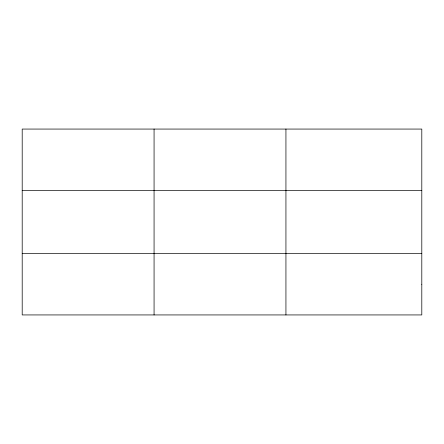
<?xml version="1.0" encoding="UTF-8"?>
<svg xmlns="http://www.w3.org/2000/svg" width="444" height="444" viewBox="0 0 444 444"><rect width="100%" height="100%" fill="white"/><g stroke="black" fill="none" stroke-linecap="round" stroke-linejoin="round"><path stroke-width="0.67" d="M154.068 314.935L154.068 129.065M285.936 314.935L285.936 129.065M22.2 190.404L421.8 190.404M22.2 253.596L421.8 253.596M421.8 284.265L421.8 314.935L22.2 314.935L22.2 129.065L421.8 129.065L421.8 284.265"/></g></svg>
